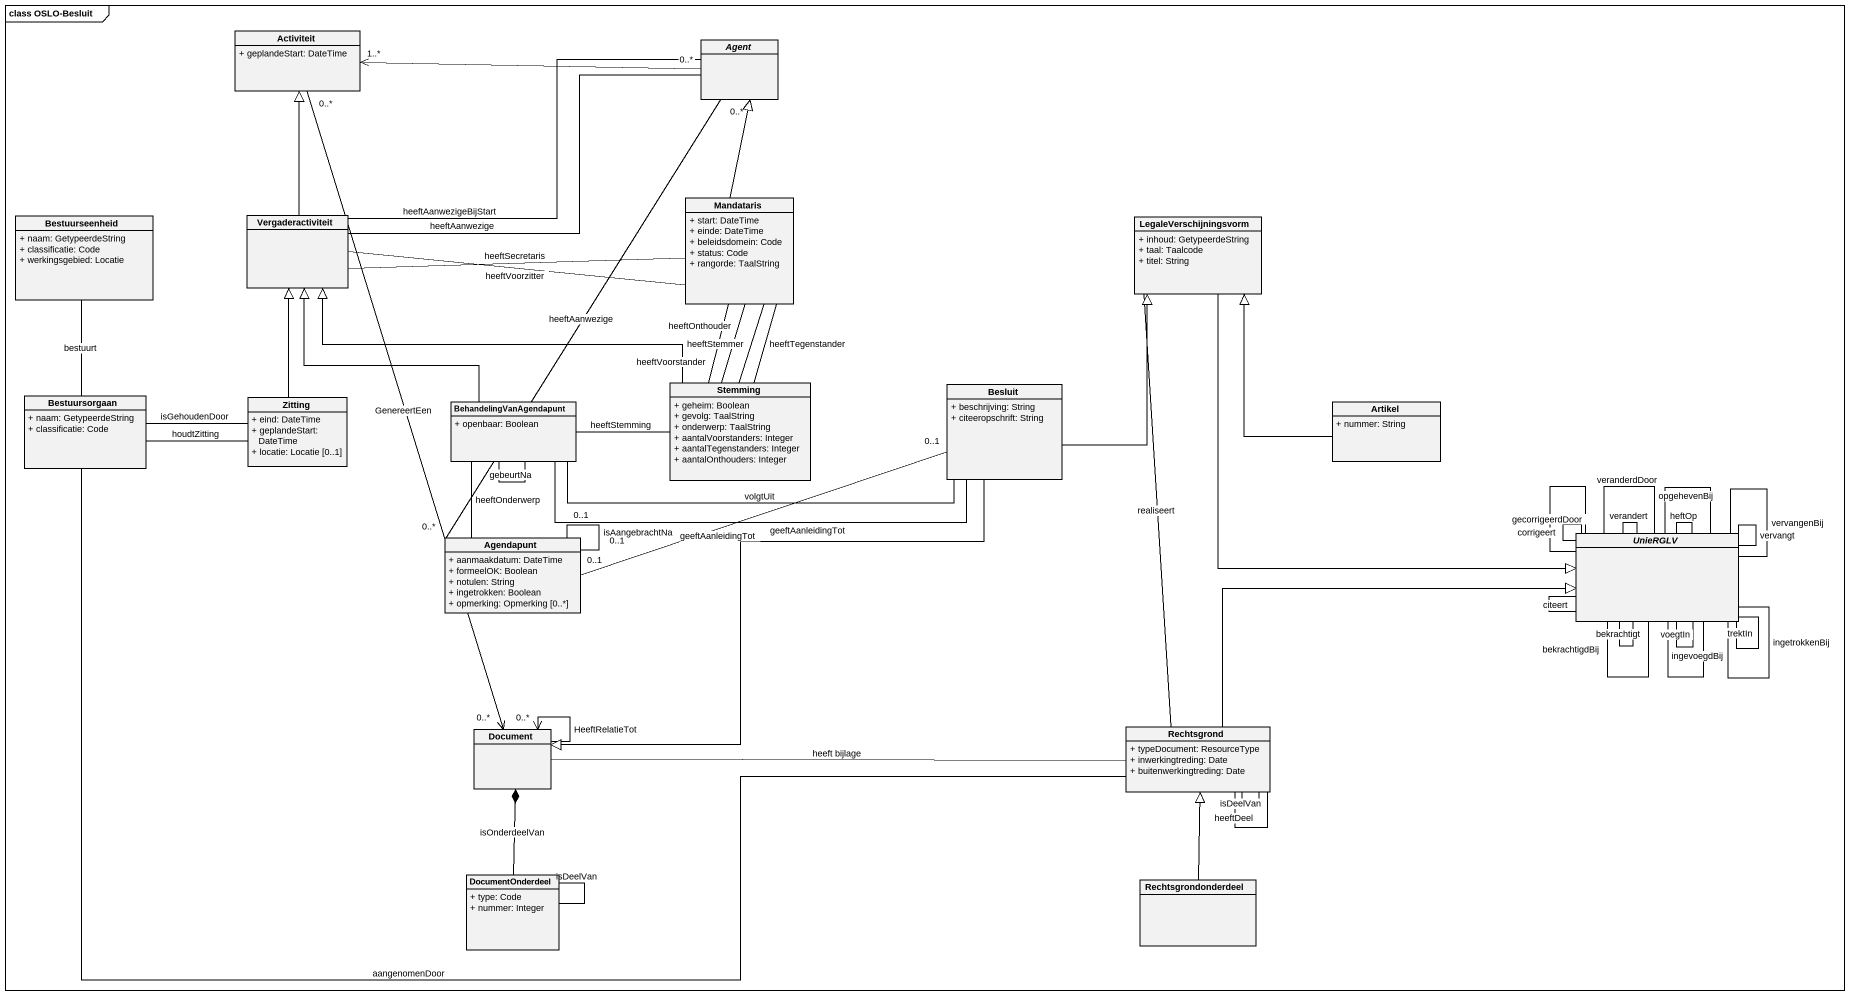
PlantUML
@startuml
mainframe class OSLO-Besluit
hide circle
hide empty members
skinparam classAttributeIconSize 0
class Activiteit {
  + geplandeStart: DateTime
}
abstract class "Agent" as Agent_
class Bestuurseenheid {
  + naam: GetypeerdeString
  + classificatie: Code
  + werkingsgebied: Locatie
}
class Vergaderactiviteit
class Mandataris {
  + start: DateTime
  + einde: DateTime
  + beleidsdomein: Code
  + status: Code
  + rangorde: TaalString
}
class LegaleVerschijningsvorm {
  + inhoud: GetypeerdeString
  + taal: Taalcode
  + titel: String
}
class Bestuursorgaan {
  + naam: GetypeerdeString
  + classificatie: Code
}
class Zitting {
  + eind: DateTime
  + geplandeStart: DateTime
  + locatie: Locatie [0..1]
}
class BehandelingVanAgendapunt {
  + openbaar: Boolean
}
class Stemming {
  + geheim: Boolean
  + gevolg: TaalString
  + onderwerp: TaalString
  + aantalVoorstanders: Integer
  + aantalTegenstanders: Integer
  + aantalOnthouders: Integer
}
class Besluit {
  + beschrijving: String
  + citeeropschrift: String
}
class Artikel {
  + nummer: String
}
class Agendapunt {
  + aanmaakdatum: DateTime
  + formeelOK: Boolean
  + notulen: String
  + ingetrokken: Boolean
  + opmerking: Opmerking [0..*]
}
abstract class UnieRGLV
class Document
class Rechtsgrond {
  + typeDocument: ResourceType
  + inwerkingtreding: Date
  + buitenwerkingtreding: Date
}
class DocumentOnderdeel {
  + type: Code
  + nummer: Integer
}
class Rechtsgrondonderdeel
Activiteit "1..*" <-right- "0..*" Agent_
Activiteit "0..*" --> "0..*" Document : GenereertEen
Vergaderactiviteit -up-|> Activiteit
Vergaderactiviteit -right- Agent_ : heeftAanwezigeBijStart
Vergaderactiviteit -right- Agent_ : heeftAanwezige
Vergaderactiviteit -right- Mandataris : heeftVoorzitter
Vergaderactiviteit -right- Mandataris : heeftSecretaris
Mandataris -up-|> Agent_
LegaleVerschijningsvorm --|> UnieRGLV
LegaleVerschijningsvorm -- Rechtsgrond : realiseert
Bestuursorgaan -up- Bestuurseenheid : bestuurt
Bestuursorgaan -right- Zitting : houdtZitting
Zitting -up-|> Vergaderactiviteit
Zitting -left- Bestuursorgaan : isGehoudenDoor
BehandelingVanAgendapunt -up-|> Vergaderactiviteit
BehandelingVanAgendapunt -- BehandelingVanAgendapunt : gebeurtNa
BehandelingVanAgendapunt -right- Stemming : heeftStemming
BehandelingVanAgendapunt -right- Besluit : geeftAanleidingTot
BehandelingVanAgendapunt -- Agendapunt : heeftOnderwerp
Stemming -left-|> Vergaderactiviteit
Stemming -up- Mandataris : heeftTegenstander
Stemming -up- Mandataris : heeftStemmer
Stemming -up- Mandataris : heeftOnthouder
Stemming -up- Mandataris : heeftVoorstander
Besluit -up-|> LegaleVerschijningsvorm
Besluit -left- BehandelingVanAgendapunt : volgtUit
Besluit --|> Document
Artikel -up-|> LegaleVerschijningsvorm
Agendapunt "0..*" -up- "0..*" Agent_ : heeftAanwezige
Agendapunt "0..1" -right- "0..1" Besluit : geeftAanleidingTot
Agendapunt "0..1" -- "0..1" Agendapunt : isAangebrachtNa
UnieRGLV -- UnieRGLV : bekrachtigdBij
UnieRGLV -- UnieRGLV : verandert
UnieRGLV -- UnieRGLV : vervangenBij
UnieRGLV -- UnieRGLV : citeert
UnieRGLV -- UnieRGLV : ingevoegdBij
UnieRGLV -- UnieRGLV : gecorrigeerdDoor
UnieRGLV -- UnieRGLV : voegtIn
UnieRGLV -- UnieRGLV : vervangt
UnieRGLV -- UnieRGLV : veranderdDoor
UnieRGLV -- UnieRGLV : trektIn
UnieRGLV -- UnieRGLV : corrigeert
UnieRGLV -- UnieRGLV : ingetrokkenBij
UnieRGLV -- UnieRGLV : opgehevenBij
UnieRGLV -- UnieRGLV : bekrachtigt
UnieRGLV -- UnieRGLV : heftOp
Document --> "0..*" Document : HeeftRelatieTot
Rechtsgrond -left- Bestuursorgaan : aangenomenDoor
Rechtsgrond -right-|> UnieRGLV
Rechtsgrond -left- Document : heeft bijlage
Rechtsgrond -- Rechtsgrond : isDeelVan
Rechtsgrond -- Rechtsgrond : heeftDeel
DocumentOnderdeel -up-* Document : isOnderdeelVan
DocumentOnderdeel -- DocumentOnderdeel : isDeelVan
Rechtsgrondonderdeel -up-|> Rechtsgrond
@enduml
